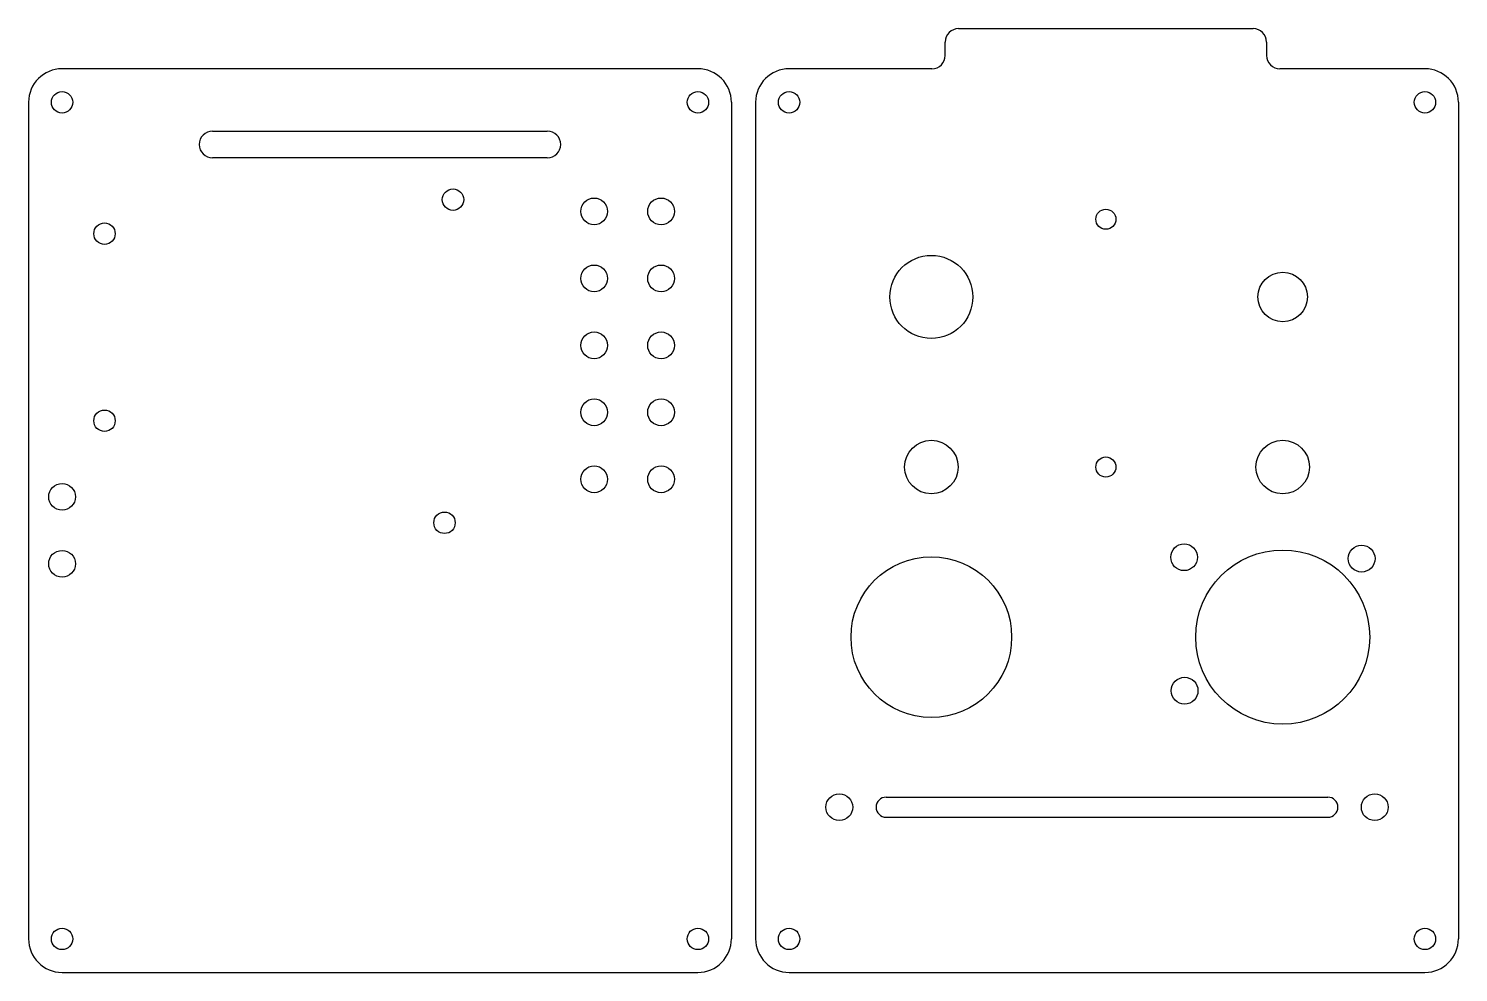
# Model space of a CAD drawing. Extents: x 13 to 227, y 10 to 151.
import ezdxf

# ---------------------------------------------------------------- set-up
doc = ezdxf.new("R2010")
doc.units = 0
doc.layers.add('CV-SAND1', color=7, linetype='CONTINUOUS')
doc.layers.add('CV-SAND2', color=7, linetype='CONTINUOUS')

msp = doc.modelspace()

# ---------------------------------------------------------------- linework, layer by layer
at = {"layer": 'CV-SAND1', "color": 5, "linetype": 'BYBLOCK'}
for p, q in [((112.88, 144.86), (17.88, 144.86)), ((12.88, 139.86), (12.88, 14.92)), ((117.88, 139.86), (117.88, 14.92)), ((40.38, 135.56), (90.38, 135.56)), ((90.38, 131.56), (40.38, 131.56)), ((17.88, 9.92), (112.88, 9.92))]:
    msp.add_line(p, q, dxfattribs=at)
for centre, radius in [((17.88, 139.86), 1.6), ((112.88, 139.86), 1.6), ((76.29, 125.32), 1.6), ((97.38, 123.56), 2), ((107.38, 123.56), 2), ((24.22, 120.24), 1.6), ((97.38, 113.56), 2), ((107.38, 113.56), 2), ((97.38, 103.56), 2), ((107.38, 103.56), 2), ((97.38, 93.56), 2), ((107.38, 93.56), 2), ((24.22, 92.3), 1.6), ((97.38, 83.56), 2), ((107.38, 83.56), 2), ((17.88, 80.94), 2), ((75.02, 77.06), 1.6), ((17.88, 70.94), 2), ((17.88, 14.92), 1.6), ((112.88, 14.92), 1.6)]:
    msp.add_circle(centre, radius, dxfattribs=at)
for centre, radius, start, end in [((17.88, 139.86), 5, 90, 180), ((112.88, 139.86), 5, 0, 90), ((40.38, 133.56), 2, 90, 270), ((90.38, 133.56), 2, 270, 90), ((17.88, 14.92), 5, 180, 270), ((112.88, 14.92), 5, 270, 0)]:
    msp.add_arc(centre, radius, start, end, dxfattribs=at)
at = {"layer": 'CV-SAND2', "color": 5, "linetype": 'BYBLOCK'}
for p, q in [((151.84, 150.86), (195.84, 150.86)), ((149.84, 146.86), (149.84, 148.86)), ((197.84, 148.86), (197.84, 146.86)), ((147.84, 144.86), (126.51, 144.86)), ((221.51, 144.86), (199.84, 144.86)), ((121.51, 139.86), (121.51, 14.92)), ((226.51, 139.86), (226.51, 14.92)), ((126.51, 9.92), (221.51, 9.92))]:
    msp.add_line(p, q, dxfattribs=at)
at = {"layer": 'CV-SAND2', "color": 5}
for p, q in [((141.01, 36.09), (207.01, 36.09)), ((141.01, 33.09), (207.01, 33.09))]:
    msp.add_line(p, q, dxfattribs=at)
at = {"layer": 'CV-SAND2', "color": 5, "linetype": 'BYBLOCK'}
for centre, radius in [((126.51, 139.86), 1.6), ((221.51, 139.86), 1.6), ((147.76, 110.79), 6.2), ((200.26, 110.79), 3.7), ((147.76, 85.39), 4), ((200.26, 85.39), 4), ((185.53, 71.92), 2), ((212.05, 71.71), 2), ((185.6, 51.99), 2), ((134.01, 34.59), 2), ((214.01, 34.59), 2), ((126.51, 14.92), 1.6), ((221.51, 14.92), 1.6)]:
    msp.add_circle(centre, radius, dxfattribs=at)
at = {"layer": 'CV-SAND2', "color": 5}
for centre, radius in [((173.84, 122.39), 1.5), ((173.84, 85.39), 1.5), ((200.26, 59.99), 13), ((147.76, 59.99), 12)]:
    msp.add_circle(centre, radius, dxfattribs=at)
at = {"layer": 'CV-SAND2', "color": 5, "linetype": 'BYBLOCK'}
for centre, radius, start, end in [((151.84, 148.86), 2, 90, 180), ((195.84, 148.86), 2, 0, 90), ((147.84, 146.86), 2, 270, 0), ((199.84, 146.86), 2, 180, 270), ((126.51, 139.86), 5, 90, 180), ((221.51, 139.86), 5, 0, 90), ((141.01, 34.59), 1.5, 90, 270), ((207.01, 34.59), 1.5, 270, 90), ((126.51, 14.92), 5, 180, 270), ((221.51, 14.92), 5, 270, 0)]:
    msp.add_arc(centre, radius, start, end, dxfattribs=at)

doc.saveas('drawing.dxf')
